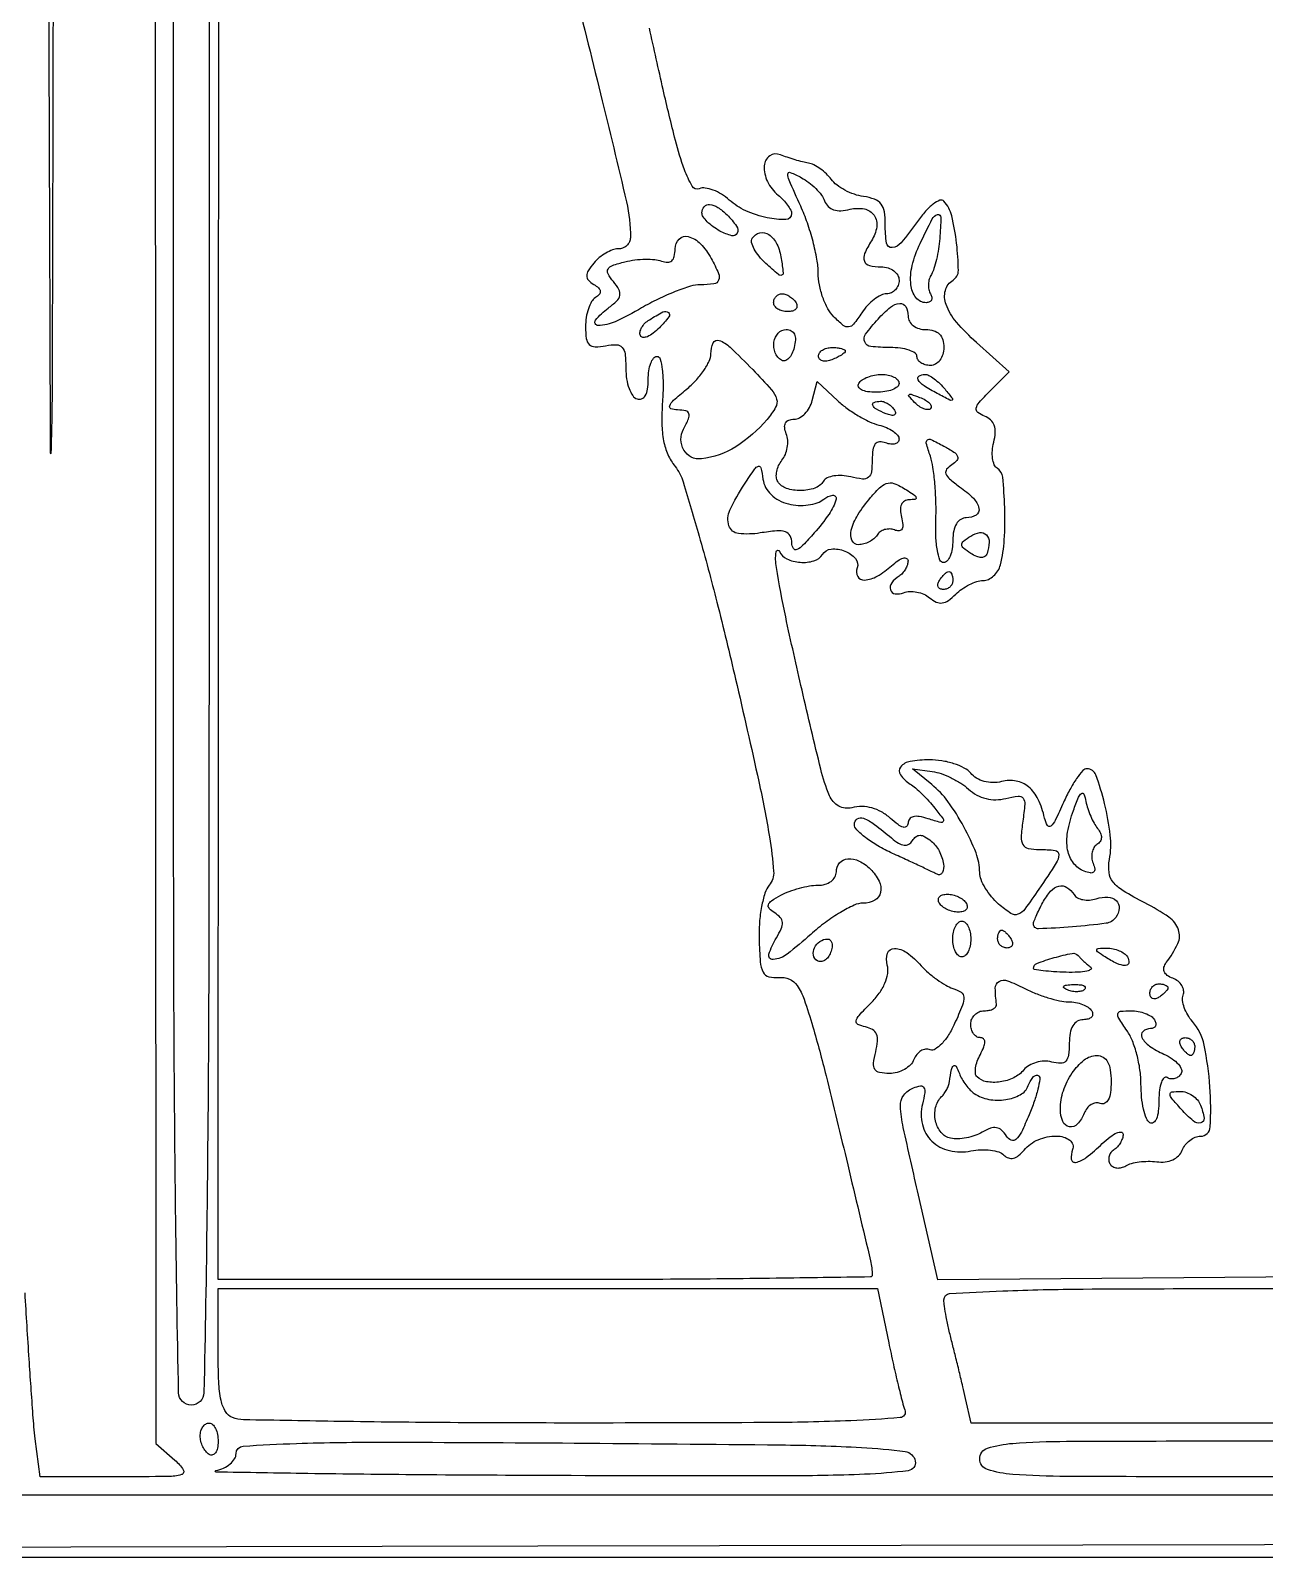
# Model space of a CAD drawing. Header units: inches. Extents: x -279 to 561, y -345 to 342.
# Drawn here: x -215.95 to -215.238, y -306.504 to -305.623 of the extents above; entities that cross this region are included whole.
import ezdxf

# ---------------------------------------------------------------- set-up
doc = ezdxf.new("R2010")
doc.units = ezdxf.units.IN
doc.header["$LTSCALE"] = 0.5
doc.header["$MEASUREMENT"] = 0

msp = doc.modelspace()

# ---------------------------------------------------------------- linework, layer by layer
for points in [[(-213.74896, -305.75133, -0.000002), (-213.7501, -305.42881, -0.000179)], [(-215.84079, -304.95284, -0.000017), (-215.84009, -304.71695, -0.831221)], [(-213.7587, -305.40896, -0.000014), (-213.75988, -305.72639, -0.413114)], [(-215.87623, -304.5938, 0.000023), (-215.87735, -304.86357, 0.000682)], [(-214.45392, -305.26638, -0.000016), (-214.45524, -305.03786, -0.000633)], [(-215.94003, -305.5865, -0.000436), (-215.93905, -305.86641, 0.983907), (-215.9384, -305.86642, 0.006691), (-215.93773, -305.82564, 0.000412), (-215.93702, -305.50532, 0.000119), (-215.93644, -305.01035)], [(-215.63769, -305.59371, -0.0016), (-215.62127, -305.6593, -0.003437), (-215.60635, -305.72153, -0.059451), (-215.60407, -305.74226, -0.109116), (-215.60464, -305.74473, -0.098851), (-215.6062, -305.74683, -0.094337), (-215.60853, -305.74824, -0.089373), (-215.61125, -305.74873, 0.089881), (-215.61447, -305.74931, 0.043068), (-215.61827, -305.75113, 0.040838), (-215.62203, -305.75376, 0.046053), (-215.62514, -305.75688, 0.028701), (-215.62842, -305.76133, 0.143817), (-215.6293, -305.76426, 0.196886), (-215.62833, -305.76667, 0.061635), (-215.62523, -305.76917, -0.046661), (-215.62245, -305.77127, -0.178389), (-215.62147, -305.77316, -0.218044), (-215.62204, -305.77498, -0.070887), (-215.62426, -305.77684, 0.125986), (-215.62646, -305.77912, 0.04676), (-215.62831, -305.78322, 0.042624), (-215.62957, -305.78828, 0.039677), (-215.62999, -305.79361, 0.034057), (-215.62952, -305.80051, 0.170944), (-215.62778, -305.8039, 0.19354), (-215.62444, -305.80521, 0.045433), (-215.61835, -305.80461, -0.048815), (-215.6121, -305.80404, -0.21297), (-215.6088, -305.80554, -0.158039), (-215.60712, -305.80937, -0.02458), (-215.60671, -305.81774, 0.039406), (-215.60624, -305.82378, 0.048803), (-215.60481, -305.82923, 0.056646), (-215.60273, -305.83338, 0.166925), (-215.60025, -305.83531, 0.181207), (-215.59757, -305.83523, 0.166089), (-215.59549, -305.83342, 0.095361), (-215.59418, -305.82968, 0.036356), (-215.59378, -305.82416, -0.035859), (-215.59341, -305.81905, -0.054297), (-215.5923, -305.81473, -0.071038), (-215.59068, -305.81177, -0.235931), (-215.58875, -305.8108, -0.340713), (-215.58685, -305.81226, -0.03353), (-215.58569, -305.8183, -0.030848), (-215.58518, -305.82664, -0.017456), (-215.58553, -305.83677, 0.02066), (-215.5859, -305.84963, 0.044616), (-215.58489, -305.85948, 0.056425), (-215.58241, -305.8674, 0.062553), (-215.57828, -305.87427, -0.092645), (-215.57359, -305.88324, -0.004881), (-215.56439, -305.91441, -0.007377), (-215.55411, -305.95264, -0.004816), (-215.54334, -305.99701, -0.002561), (-215.52992, -306.05609, -0.014161), (-215.52376, -306.0881, -0.02096), (-215.52137, -306.10794, -0.195597), (-215.52394, -306.11598, 0.099294), (-215.52639, -306.12051, 0.028342), (-215.52832, -306.1283, 0.027339), (-215.52953, -306.13754, 0.02594), (-215.52976, -306.14702, 0.012948), (-215.52906, -306.16021, 0.100266), (-215.52737, -306.16611, 0.212539), (-215.52406, -306.16875, 0.088897), (-215.51825, -306.1692, -0.128446), (-215.51229, -306.17013, -0.140746), (-215.50779, -306.17384, -0.067304), (-215.50379, -306.18179, -0.012029), (-215.49874, -306.19765, -0.010342), (-215.49112, -306.22589, -0.002003), (-215.47862, -306.27726, -0.000625), (-215.46543, -306.33272, -0.058128), (-215.46447, -306.34095, -0.409918), (-215.46553, -306.34203, -0.000191), (-215.51993, -306.3428, -0.002176), (-215.58087, -306.34339, -0.001305), (-215.65327, -306.34358), (-215.84207, -306.34358), (-215.84166, -305.5276, -0.000227), (-215.84136, -305.21507, -0.000382)], [(-215.87836, -305.51586), (-215.87811, -306.4382), (-215.86705, -306.44779, -0.068673), (-215.8622, -306.45333, -0.505849), (-215.86324, -306.45612, -0.067597), (-215.87084, -306.45723, -0.00241), (-215.90044, -306.45737), (-215.94488, -306.45737), (-215.94762, -306.43539, -0.013156), (-215.94897, -306.42161, -0.001399), (-215.95118, -306.38948, -0.001725), (-215.95357, -306.35118, -0.001385)], [(-215.0953, -306.34099), (-215.26089, -306.34235), (-215.42649, -306.34372), (-215.43772, -306.29483, -0.002214), (-215.44651, -306.25576, -0.042585), (-215.44815, -306.24343, -0.172719), (-215.44623, -306.23713, -0.142697), (-215.44062, -306.23286, -0.058242), (-215.43652, -306.23182, -0.310053), (-215.43456, -306.2328, -0.168857), (-215.43407, -306.23572, -0.019671), (-215.43545, -306.24228, 0.12128), (-215.4355, -306.25403, 0.142253), (-215.42999, -306.26367, 0.135934), (-215.41993, -306.26914, 0.106826), (-215.40748, -306.26933, -0.038743), (-215.40177, -306.26864, -0.041086), (-215.39615, -306.26887, -0.044773), (-215.39138, -306.26989, -0.121765), (-215.38845, -306.27166, 0.112588), (-215.38581, -306.27332, 0.145145), (-215.38295, -306.27346, 0.110706), (-215.37991, -306.27195, 0.049397), (-215.37672, -306.26879, -0.122775), (-215.36863, -306.26285, -0.095682), (-215.35791, -306.26069, -0.16005), (-215.35043, -306.26309, -0.339801), (-215.3488, -306.26857, 0.11923), (-215.34951, -306.27407, 0.441387), (-215.34702, -306.27589, 0.116641), (-215.34092, -306.27308, 0.022397), (-215.33161, -306.26509, -0.02421), (-215.32701, -306.26117, -0.057122), (-215.32315, -306.25884, -0.133581), (-215.3207, -306.25843, -0.38463), (-215.31964, -306.25961, -0.078777), (-215.32002, -306.26206, -0.053382), (-215.32118, -306.26464, -0.05267), (-215.32288, -306.26696, -0.069852), (-215.32489, -306.26863, 0.092075), (-215.32667, -306.27024, 0.096033), (-215.32772, -306.27236, 0.099401), (-215.32787, -306.27466, 0.106468), (-215.32712, -306.27678, 0.12429), (-215.3255, -306.27835, 0.101164), (-215.32319, -306.27912, 0.090896), (-215.32055, -306.27895, 0.078596), (-215.31798, -306.27787, -0.075846), (-215.31482, -306.27651, -0.031404), (-215.31025, -306.27563, -0.030171), (-215.30513, -306.27528, -0.034133), (-215.30022, -306.27557, 0.061158), (-215.29532, -306.2756, 0.076556), (-215.29094, -306.2744, 0.086399), (-215.28753, -306.2721, 0.109988), (-215.28544, -306.26895, -0.072547), (-215.2837, -306.26584, -0.063967), (-215.28107, -306.2632, -0.066863), (-215.278, -306.26142, -0.098349), (-215.27495, -306.26082, 0.398946), (-215.26928, -306.25544, 0.030526), (-215.26948, -306.23239, 0.03399), (-215.27282, -306.20822, 0.128348), (-215.27956, -306.19465, -0.046998), (-215.28233, -306.19079, -0.048058), (-215.2843, -306.18651, -0.052721), (-215.28526, -306.18246, -0.118834), (-215.28491, -306.17935, 0.127888), (-215.28465, -306.17664, 0.098629), (-215.2857, -306.17385, 0.087533), (-215.28788, -306.1714, 0.075314), (-215.29089, -306.16969, -0.063897), (-215.2941, -306.16797, -0.138368), (-215.29583, -306.1658, -0.16455), (-215.29601, -306.16331, -0.10077), (-215.29471, -306.16064, 0.054657), (-215.28802, -306.14963, 0.197595), (-215.28765, -306.14161, 0.157357), (-215.29315, -306.13446, 0.031916), (-215.30706, -306.12615, -0.016113), (-215.31958, -306.11919, -0.087266), (-215.32543, -306.11412, -0.14407), (-215.32774, -306.10863, -0.072672), (-215.32748, -306.10106, 0.07329), (-215.32701, -306.08709, 0.032492), (-215.33029, -306.06888, 0.025958), (-215.33532, -306.05234, 0.315872), (-215.34046, -306.04874, 0.216747), (-215.34285, -306.04983, 0.027161), (-215.34645, -306.05444, 0.027973), (-215.35031, -306.06071, 0.01973), (-215.35397, -306.06814, -0.008198), (-215.35878, -306.07852, -0.108052), (-215.36137, -306.08183, -0.469961), (-215.36331, -306.08146, -0.069776), (-215.36494, -306.07719, 0.05439), (-215.36868, -306.06639, 0.10674), (-215.37419, -306.05921, 0.131458), (-215.38131, -306.05584, 0.107032), (-215.38978, -306.05612, -0.061989), (-215.39486, -306.05674, -0.065935), (-215.39983, -306.05607, -0.069564), (-215.40422, -306.0542, -0.083988), (-215.40761, -306.05128, 0.100792), (-215.41129, -306.04832, 0.040989), (-215.41726, -306.04583, 0.038416), (-215.42432, -306.04414, 0.039723), (-215.43148, -306.04357, 0.041239), (-215.44256, -306.04448, 0.186783), (-215.44804, -306.04773, 0.338229), (-215.44811, -306.05228, 0.091346), (-215.44248, -306.05754, -0.037248), (-215.43947, -306.0598, -0.014618), (-215.43565, -306.06333, -0.014374), (-215.43173, -306.06742, -0.017392), (-215.4283, -306.07147, -0.007203), (-215.42357, -306.07766, -0.310318), (-215.42351, -306.07922, -0.331909), (-215.42493, -306.07976, -0.007769), (-215.43218, -306.07759, 0.033166), (-215.43729, -306.07633, 0.100003), (-215.44086, -306.07642, 0.177696), (-215.44296, -306.07778, 0.162248), (-215.44378, -306.08023, -0.214158), (-215.4446, -306.08207, -0.255625), (-215.44643, -306.08249, -0.091696), (-215.44956, -306.08095, -0.023917), (-215.45391, -306.07738, 0.053806), (-215.45905, -306.07365, 0.063647), (-215.46459, -306.07135, 0.065569), (-215.47039, -306.07056, 0.062658), (-215.47629, -306.07128, -0.19281), (-215.48377, -306.07026, -0.165237), (-215.4891, -306.06428, -0.040376), (-215.49416, -306.04896, -0.00262), (-215.50499, -306.00335, -0.00409), (-215.51442, -305.96112, -0.012771), (-215.5198, -305.9325, -0.071192), (-215.51997, -305.92357, -0.77379), (-215.51794, -305.92331, 0.193027), (-215.51378, -305.92764, 0.088409), (-215.50606, -305.9296, 0.087819), (-215.49808, -305.92877, 0.186795), (-215.49322, -305.92508, -0.238207), (-215.4881, -305.92195, -0.113385), (-215.48025, -305.92309, -0.122801), (-215.47409, -305.92744, -0.276398), (-215.47314, -305.93287, 0.222089), (-215.47279, -305.93776, 0.289947), (-215.46894, -305.93985, 0.115395), (-215.4615, -305.93759, 0.052602), (-215.45324, -305.93156, -0.031399), (-215.4496, -305.92866, -0.078497), (-215.44656, -305.92717, -0.185944), (-215.44464, -305.92731, -0.290828), (-215.44378, -305.92866, -0.078865), (-215.44416, -305.93107, -0.053385), (-215.4453, -305.93361, -0.052659), (-215.44697, -305.93589, -0.069771), (-215.44895, -305.93753, 0.094878), (-215.45318, -305.94142, 0.231053), (-215.45394, -305.94548, 0.304666), (-215.45129, -305.94776, 0.121808), (-215.4463, -305.94713, -0.083867), (-215.44278, -305.94642, -0.056266), (-215.43867, -305.94676, -0.055071), (-215.43464, -305.94802, -0.070004), (-215.43133, -305.95006, 0.064569), (-215.42745, -305.95251, 0.142742), (-215.42401, -305.95304, 0.122461), (-215.42049, -305.95165, 0.041437), (-215.41625, -305.94805, -0.043057), (-215.41263, -305.94502, -0.036423), (-215.40835, -305.94245, -0.037972), (-215.40408, -305.94068, -0.079124), (-215.40053, -305.94012, 0.10703), (-215.39738, -305.93943, 0.076421), (-215.39436, -305.93746, 0.072046), (-215.39191, -305.93452, 0.075745), (-215.39045, -305.93106, 0.047194), (-215.38818, -305.91657, 0.023656), (-215.38794, -305.89802, 0.016375), (-215.38912, -305.88045, 0.233513), (-215.39235, -305.87527, -0.163678), (-215.39402, -305.87326, -0.060169), (-215.39494, -305.86963, -0.051522), (-215.39505, -305.86511, -0.041993), (-215.39427, -305.86033, 0.047034), (-215.39343, -305.85482, 0.098843), (-215.39403, -305.85054, 0.121951), (-215.39608, -305.8474, 0.095992), (-215.39954, -305.84524, -0.069277), (-215.40348, -305.84307, -0.290816), (-215.40439, -305.84066, -0.132417), (-215.4027, -305.83731, -0.01362), (-215.39655, -305.83082), (-215.38531, -305.81957), (-215.4042, -305.80276, -0.033041), (-215.41582, -305.79096, -0.088114), (-215.42183, -305.78083, -0.156622), (-215.42223, -305.77276, -0.191213), (-215.41776, -305.76674, 0.263073), (-215.41471, -305.76119, 0.026142), (-215.41572, -305.74549, 0.030537), (-215.41855, -305.72968, 0.126157), (-215.42308, -305.72118, 0.314593), (-215.42538, -305.72066, 0.065935), (-215.42917, -305.72283, 0.047462), (-215.43369, -305.72702, 0.027558), (-215.43832, -305.73281, -0.016813), (-215.44777, -305.74518, -0.201158), (-215.45297, -305.74794, -0.398893), (-215.45621, -305.74537, -0.039437), (-215.45691, -305.73451, 0.041647), (-215.45741, -305.72727, 0.128549), (-215.45934, -305.72281, 0.139802), (-215.46309, -305.72008, 0.05292), (-215.46944, -305.71849, -0.048839), (-215.47475, -305.7172, -0.038391), (-215.48018, -305.71483, -0.039574), (-215.48492, -305.7118, -0.073222), (-215.48812, -305.70855, 0.04408), (-215.49093, -305.70534, 0.036248), (-215.49443, -305.70245, 0.037619), (-215.49807, -305.70025, 0.075665), (-215.50125, -305.69921, -0.02117), (-215.50465, -305.69849, -0.00984), (-215.50898, -305.69729, -0.009729), (-215.5135, -305.69585, -0.013386), (-215.51749, -305.69436, 0.25463), (-215.52363, -305.69508, 0.228976), (-215.52676, -305.70074, 0.12785), (-215.52492, -305.70988, 0.106602), (-215.51878, -305.7177, -0.029221), (-215.51581, -305.72047, -0.032639), (-215.5133, -305.72347, -0.034583), (-215.51153, -305.72628, -0.123734), (-215.51102, -305.72832, -0.406361), (-215.51437, -305.73176, -0.060242), (-215.52501, -305.73077, -0.051178), (-215.53749, -305.72668, -0.079477), (-215.54697, -305.72052, 0.045238), (-215.5514, -305.71718, 0.048475), (-215.55627, -305.71478, 0.05388), (-215.56082, -305.7136, 0.128724), (-215.56427, -305.71398, -0.369044), (-215.56838, -305.71253, -0.043291), (-215.57282, -305.70301, -0.025217), (-215.57805, -305.68607, -0.005713), (-215.58514, -305.65681, -0.003779), (-215.59304, -305.62127, -0.031951)]]:
    msp.add_lwpolyline(points, format="xyb")
for points in [[(-213.72167, -304.61982, -0.000342), (-213.72213, -305.07766, -0.000611), (-213.72322, -305.45405, -0.000039), (-213.72461, -305.78715, -0.813411), (-213.72648, -305.78752, -0.10071), (-213.72831, -305.77874, -0.000038), (-213.72973, -305.4486, -0.000606), (-213.73083, -305.08185, -0.000369), (-213.73129, -304.64826), (-213.73165, -303.51935), (-213.96054, -303.51932, 0.00003), (-214.10901, -303.5193, 0.000002), (-214.49863, -303.51929, 0.000003), (-214.96343, -303.51928, 0.000003), (-215.47093, -303.51928), (-216.75244, -303.51928), (-216.75244, -303.48052), (-216.75244, -303.44176), (-215.23687, -303.44176), (-213.72131, -303.44176)], [(-215.8533, -304.65254, -0.054463), (-215.85006, -304.67984, -0.000611), (-215.84858, -304.8652, -0.001354), (-215.84753, -305.12449, -0.000339), (-215.84724, -305.54739, -0.00015), (-215.84741, -306.12471, -0.002827), (-215.84855, -306.30613, -0.002449), (-215.85027, -306.40884, -0.407871), (-215.85758, -306.41599, -0.408134), (-215.86491, -306.40882, -0.002311), (-215.86662, -306.30284, -0.002744), (-215.86775, -306.116, -0.000146), (-215.86793, -305.52114, -0.000449), (-215.86762, -305.178, -0.000748), (-215.86667, -304.88915, -0.000023), (-215.86541, -304.62804, -0.412786), (-215.86364, -304.62628, -0.287788), (-215.86167, -304.62752, -0.018657), (-215.85884, -304.63399, -0.022598), (-215.85593, -304.64248, -0.014521)], [(-215.49192, -305.721, 0.106104), (-215.48986, -305.72417, 0.115839), (-215.48673, -305.72609, 0.093234), (-215.48251, -305.72667, 0.048613), (-215.47724, -305.72588, -0.109974), (-215.46895, -305.72565, -0.197603), (-215.46336, -305.72934, -0.190495), (-215.46185, -305.73601, -0.102763), (-215.46487, -305.74403, 0.035292), (-215.46883, -305.75138, 0.196955), (-215.46898, -305.75577, 0.253026), (-215.46608, -305.75831, 0.056281), (-215.45929, -305.75908, -0.072314), (-215.45531, -305.75965, -0.08892), (-215.45197, -305.76134, -0.10214), (-215.44974, -305.76386, -0.130775), (-215.44895, -305.76683, -0.090707), (-215.44949, -305.7698, -0.095591), (-215.45104, -305.77231, -0.099638), (-215.45336, -305.774, -0.108045), (-215.45608, -305.77459, 0.117543), (-215.45933, -305.77537, 0.046044), (-215.46326, -305.77784, 0.042309), (-215.4672, -305.78141, 0.040886), (-215.47053, -305.78563, -0.019771), (-215.47522, -305.79211, -0.194696), (-215.47808, -305.79376, -0.210111), (-215.48116, -305.79288, -0.023361), (-215.48668, -305.78785, -0.07331), (-215.49007, -305.78328, -0.038207), (-215.49295, -305.77679, -0.036979), (-215.49492, -305.76953, -0.046325), (-215.49562, -305.76259, 0.043583), (-215.49636, -305.75473, 0.019001), (-215.49864, -305.7445, 0.018633), (-215.5019, -305.73374, 0.023615), (-215.50574, -305.7241, -0.002679), (-215.51249, -305.70901, -0.110447), (-215.51318, -305.70552, -0.527984), (-215.51173, -305.70458, -0.023612), (-215.50533, -305.70763, -0.040293), (-215.50112, -305.71033, -0.032966), (-215.4971, -305.71386, -0.034117), (-215.49381, -305.71761, -0.071038)], [(-215.54826, -305.72907, -0.042266), (-215.54281, -305.73554, -0.264593), (-215.5424, -305.73968, -0.370985), (-215.54549, -305.74114, -0.055804), (-215.5524, -305.73839, -0.034718), (-215.55636, -305.7359, -0.040999), (-215.55971, -305.73301, -0.045472), (-215.56204, -305.73016, -0.149836), (-215.56275, -305.72786, -0.181623), (-215.56143, -305.72435, -0.23835), (-215.55831, -305.72309, -0.125552), (-215.55359, -305.72473, -0.050544)], [(-215.42544, -305.74271, -0.019532), (-215.42616, -305.74876, -0.018713), (-215.42735, -305.75484, -0.019027), (-215.42881, -305.7601, -0.061581), (-215.43032, -305.7634, 0.069209), (-215.43151, -305.76609, 0.057626), (-215.43201, -305.76917, 0.059642), (-215.43179, -305.77217, 0.090803), (-215.43085, -305.77459, -0.085773), (-215.43005, -305.77657, -0.164617), (-215.43024, -305.77825, -0.179921), (-215.43139, -305.77936, -0.104738), (-215.43329, -305.77977, -0.233776), (-215.43918, -305.77685, -0.137998), (-215.44213, -305.76941, -0.086905), (-215.44136, -305.7583, -0.050514), (-215.43684, -305.74567, -0.007007), (-215.42977, -305.73138, -0.213933), (-215.42673, -305.72894, -0.498244), (-215.42482, -305.73046, -0.013777)], [(-215.55743, -305.75417, -0.019141), (-215.55317, -305.76293, -0.202312), (-215.55311, -305.76682, -0.270245), (-215.5558, -305.76891, -0.032864), (-215.56358, -305.76942, 0.074003), (-215.56938, -305.77028, 0.019841), (-215.57819, -305.77335, 0.019654), (-215.58805, -305.77768, 0.019167), (-215.59761, -305.78281, -0.025003), (-215.6128, -305.79072, -0.107281), (-215.62271, -305.7929, -0.626323), (-215.62417, -305.78991, -0.068766), (-215.61688, -305.78286, 0.032391), (-215.61193, -305.77872, 0.154415), (-215.61017, -305.77553, 0.178148), (-215.6107, -305.77219, 0.046188), (-215.61383, -305.76761, -0.04329), (-215.61697, -305.76308, -0.267447), (-215.61696, -305.76035, -0.181477), (-215.61444, -305.75828, -0.02029), (-215.60718, -305.75614, -0.030417), (-215.60149, -305.75508, -0.026637), (-215.59545, -305.75465, -0.027557), (-215.58995, -305.75486, -0.068597), (-215.58603, -305.75577, 0.08493), (-215.58261, -305.75645, 0.193234), (-215.58018, -305.75555, 0.157309), (-215.57872, -305.75302, 0.052711), (-215.57826, -305.74873, -0.197473), (-215.57593, -305.74304, -0.267734), (-215.57068, -305.7416, -0.137288), (-215.56358, -305.74575, -0.069663)], [(-215.51696, -305.75429, -0.007961), (-215.51589, -305.76257, -0.35975), (-215.51677, -305.76392, -0.259772), (-215.51859, -305.76354, -0.005262), (-215.52589, -305.75708, -0.035785), (-215.52979, -305.753, -0.049414), (-215.53262, -305.74881, -0.059917), (-215.53408, -305.7451, -0.205016), (-215.5337, -305.74259, -0.200845), (-215.52932, -305.73946, -0.211666), (-215.52414, -305.74047, -0.129641), (-215.51949, -305.74597, -0.075308)], [(-215.50843, -305.77977, -0.139169), (-215.50788, -305.78173, -0.191142), (-215.50855, -305.78342, -0.138808), (-215.51045, -305.78456, -0.066118), (-215.5133, -305.78494, -0.062283), (-215.51638, -305.78455, -0.080552), (-215.519, -305.78342, -0.097988), (-215.52074, -305.78174, -0.153634), (-215.52137, -305.77977, -0.092995), (-215.521, -305.77779, -0.096318), (-215.51994, -305.77611, -0.099231), (-215.51836, -305.77499, -0.105429), (-215.5165, -305.77459, -0.089642), (-215.5144, -305.77497, -0.053229), (-215.51212, -305.77611, -0.051032), (-215.51002, -305.77779, -0.06081)], [(-215.58732, -305.79421, -0.034529), (-215.59093, -305.79742, -0.066151), (-215.59427, -305.79937, -0.112067), (-215.59683, -305.79982, -0.29034), (-215.59829, -305.79878, -0.147865), (-215.5985, -305.79665, -0.078791), (-215.59757, -305.79415, -0.067035), (-215.59569, -305.79166, -0.056476), (-215.59312, -305.78959, -0.021667), (-215.58525, -305.78508, -0.295624), (-215.58212, -305.78538, -0.413001), (-215.58182, -305.78795, -0.026514)], [(-215.44378, -305.78752, 0.130775), (-215.44298, -305.7905, 0.10214), (-215.44076, -305.79302, 0.08892), (-215.43741, -305.79471, 0.072314), (-215.43343, -305.79528, -0.072254), (-215.42892, -305.79594, -0.124864), (-215.42567, -305.79787, -0.124864), (-215.42374, -305.80111, -0.072254), (-215.42309, -305.80563, -0.072314), (-215.42367, -305.80961, -0.08892), (-215.42535, -305.81296, -0.10214), (-215.42787, -305.81518, -0.130775), (-215.43085, -305.81597, -0.064853), (-215.43381, -305.81559, -0.082425), (-215.43633, -305.81445, -0.098894), (-215.43801, -305.81277, -0.148195), (-215.4386, -305.8108, 0.254951), (-215.43969, -305.80881, 0.06271), (-215.44316, -305.80715, 0.048861), (-215.44818, -305.80601, 0.031626), (-215.45412, -305.80563, -0.026246), (-215.46524, -305.80505, -0.272646), (-215.46877, -305.80243, -0.265009), (-215.46825, -305.798, -0.025125), (-215.46108, -305.78923, -0.035931), (-215.45396, -305.78241, -0.1495), (-215.44853, -305.78015, -0.307578), (-215.44511, -305.78201, -0.119357)], [(-215.50951, -305.80557, -0.047293), (-215.51087, -305.80931, -0.082294), (-215.51275, -305.812, -0.124503), (-215.51482, -305.81327, -0.21724), (-215.51678, -305.81302, -0.161631), (-215.52048, -305.80861, -0.132449), (-215.52117, -305.80246, -0.149439), (-215.5187, -305.79731, -0.209732), (-215.51409, -305.79528, -0.121055), (-215.51119, -305.796, -0.169002), (-215.50938, -305.79793, -0.120805), (-215.5088, -305.80114, -0.04857)], [(-215.53344, -305.8184, -0.009686), (-215.52261, -305.82999, -0.113379), (-215.51962, -305.83537, -0.204718), (-215.52022, -305.84015, -0.043699), (-215.52516, -305.84715, -0.076696), (-215.54326, -305.86289, -0.112288), (-215.56311, -305.86989, -0.299572), (-215.5732, -305.8648, -0.258893), (-215.57339, -305.85274, 0.020794), (-215.57049, -305.84674, 0.178311), (-215.57033, -305.84381, 0.272502), (-215.5721, -305.84219, 0.047258), (-215.57679, -305.84165, -0.080993), (-215.58063, -305.84095, -0.430629), (-215.58139, -305.8392, -0.111931), (-215.57917, -305.8361, -0.009931), (-215.5718, -305.82982, 0.0339), (-215.56635, -305.82471, 0.03568), (-215.56175, -305.81899, 0.038191), (-215.55854, -305.81352, 0.113944), (-215.55757, -305.80931, -0.103173), (-215.55624, -305.80292, -0.399255), (-215.55285, -305.80149, -0.100562), (-215.54646, -305.8055, -0.009805)], [(-215.47999, -305.80766, -0.222225), (-215.48044, -305.80863, -0.030693), (-215.48226, -305.80997, -0.030395), (-215.48477, -305.81138, -0.02136), (-215.48774, -305.81267, -0.055937), (-215.49071, -305.81345, -0.100118), (-215.49322, -305.8133, -0.147206), (-215.49487, -305.8123, -0.184534), (-215.4955, -305.81064, -0.152681), (-215.49491, -305.80873, -0.098158), (-215.49322, -305.8071, -0.08088), (-215.49071, -305.806, -0.062722), (-215.48774, -305.80563, -0.024748), (-215.48477, -305.80578, -0.039339), (-215.48226, -305.80623, -0.046727), (-215.48048, -305.80688, -0.289661)], [(-215.44895, -305.82632, -0.230178), (-215.44991, -305.8283, -0.073461), (-215.45284, -305.82997, -0.055981), (-215.45712, -305.83111, -0.037227), (-215.46219, -305.83149, -0.035659), (-215.46716, -305.83114, -0.083483), (-215.4707, -305.83001, -0.1651), (-215.47234, -305.82831, -0.253782), (-215.47223, -305.82632, -0.111412), (-215.47028, -305.82434, -0.050262), (-215.46702, -305.82267, -0.046318), (-215.46307, -305.82153, -0.046881), (-215.45899, -305.82115, -0.049547), (-215.45515, -305.82153, -0.069539), (-215.4519, -305.82267, -0.089706), (-215.44971, -305.82434, -0.186414)], [(-215.42243, -305.82975, -0.005653), (-215.41813, -305.83508, -0.467986), (-215.41833, -305.83599, -0.245559), (-215.41964, -305.836, -0.003375), (-215.42697, -305.83216, -0.021079), (-215.43454, -305.8277, -0.106453), (-215.43799, -305.82425, -0.420826), (-215.43751, -305.82212, -0.138418), (-215.43407, -305.82115, -0.125596), (-215.43185, -305.82171, -0.034247), (-215.42877, -305.82367, -0.032371), (-215.42548, -305.82646, -0.028733)], [(-215.46069, -305.85036, -0.038953), (-215.4562, -305.85186, -0.050783), (-215.4524, -305.85396, -0.060515), (-215.44978, -305.85628, -0.183115), (-215.44895, -305.85847, -0.178243), (-215.44958, -305.86019, -0.148678), (-215.45123, -305.86124, -0.102867), (-215.45374, -305.86142, -0.057872), (-215.45671, -305.86066, 0.101566), (-215.46027, -305.86007, 0.220239), (-215.46269, -305.8613, 0.134493), (-215.46408, -305.8646, 0.032624), (-215.46447, -305.87055, -0.033299), (-215.46493, -305.87745, -0.194746), (-215.46669, -305.88054, -0.196925), (-215.4701, -305.88152, -0.034126), (-215.47683, -305.88031, 0.046031), (-215.48182, -305.87954, 0.054518), (-215.48658, -305.87976, 0.063318), (-215.49044, -305.88088, 0.153269), (-215.49266, -305.8828, -0.171592), (-215.49764, -305.8868, -0.082723), (-215.5058, -305.88822, -0.083002), (-215.51396, -305.88692, -0.175083), (-215.51892, -305.88299, -0.117605), (-215.51977, -305.88042, -0.06912), (-215.5196, -305.87716, -0.063009), (-215.51848, -305.87375, -0.062653), (-215.51655, -305.87072, 0.077283), (-215.51461, -305.86746, 0.055942), (-215.51347, -305.86339, 0.055842), (-215.51326, -305.85915, 0.076132), (-215.51407, -305.85542, -0.060813), (-215.51498, -305.85181, -0.154384), (-215.51449, -305.84917, -0.182224), (-215.51266, -305.84757, -0.090386), (-215.50959, -305.84701, 0.126502), (-215.50643, -305.8462, 0.074368), (-215.50331, -305.84382, 0.066437), (-215.5007, -305.8403, 0.062431), (-215.49904, -305.83614), (-215.4962, -305.82527), (-215.48431, -305.83634, 0.030557), (-215.47891, -305.84079, 0.023084), (-215.47247, -305.84502, 0.023542), (-215.46604, -305.84844, 0.048903)], [(-215.45157, -305.84178, -0.1144), (-215.45098, -305.84352, -0.32948), (-215.4516, -305.84456, -0.155351), (-215.45344, -305.84472, -0.036408), (-215.45644, -305.84381, -0.029964), (-215.46198, -305.84129, -0.168622), (-215.46417, -305.83895, -0.444011), (-215.46342, -305.83727, -0.079093), (-215.4596, -305.83666, -0.088797), (-215.4575, -305.83704, -0.053277), (-215.45523, -305.83817, -0.051183), (-215.45314, -305.83982, -0.061454)], [(-215.43071, -305.84084, -0.20742), (-215.43229, -305.84146, -0.082976), (-215.43463, -305.841, -0.063152), (-215.43733, -305.83955, -0.043285), (-215.43998, -305.83731, -0.011214), (-215.44323, -305.83389, -0.400052), (-215.4432, -305.83289, -0.286372), (-215.44204, -305.83262, -0.008399), (-215.43709, -305.83441, -0.036269), (-215.43374, -305.83597, -0.070189), (-215.43139, -305.83776, -0.120343), (-215.43037, -305.83945, -0.278911)], [(-215.41851, -305.87328, 0.085113), (-215.42148, -305.87593, 0.258737), (-215.42191, -305.8785, 0.134428), (-215.41983, -305.8815, 0.020791), (-215.41403, -305.88595, -0.041352), (-215.40603, -305.89264, -0.145779), (-215.40284, -305.89846, -0.319055), (-215.40449, -305.90231, -0.137912), (-215.41016, -305.90391, 0.140575), (-215.41336, -305.90483, 0.118484), (-215.41585, -305.90736, 0.088208), (-215.4174, -305.91144, 0.04716), (-215.41791, -305.91684, -0.03937), (-215.4183, -305.92179, -0.05855), (-215.41948, -305.92597, -0.076997), (-215.42121, -305.92882, -0.221543), (-215.42325, -305.92977, -0.317419), (-215.42532, -305.92831, -0.040512), (-215.42681, -305.92274, -0.034538), (-215.42768, -305.91486, -0.019278), (-215.42771, -305.9052, 0.016025), (-215.42767, -305.8949, 0.014481), (-215.42828, -305.88426, 0.014679), (-215.42938, -305.87476, 0.043958), (-215.43089, -305.86841, -0.011293), (-215.43321, -305.86083, -0.30775), (-215.43259, -305.85894, -0.283016), (-215.43053, -305.85873, -0.010062), (-215.42314, -305.8625, -0.021015), (-215.4173, -305.86595, -0.148427), (-215.4152, -305.86844, -0.28617), (-215.41556, -305.87075, -0.076139)], [(-215.51282, -305.89589, 0.04919), (-215.5072, -305.89672, 0.045664), (-215.50139, -305.89648, 0.048617), (-215.49618, -305.89525, 0.091551), (-215.49242, -305.89315, -0.144684), (-215.48722, -305.89092, -0.534548), (-215.48532, -305.89314, -0.083119), (-215.4894, -305.90177, -0.028751), (-215.49793, -305.91267, -0.011692), (-215.50444, -305.91974, -0.095735), (-215.50801, -305.92224, -0.383004), (-215.50997, -305.92161, -0.128126), (-215.51086, -305.91846, 0.112561), (-215.51189, -305.91428, 0.201883), (-215.51454, -305.91202, 0.09956), (-215.51961, -305.91147, 0.017709), (-215.52912, -305.91267, -0.068405), (-215.54169, -305.91297, -0.295048), (-215.5472, -305.90846, -0.191096), (-215.5466, -305.89952, -0.033385), (-215.53818, -305.88449, -0.005607), (-215.53228, -305.87568, -0.178147), (-215.5302, -305.87419, -0.427869), (-215.52873, -305.87508, -0.018811), (-215.52754, -305.8816, 0.087307), (-215.52597, -305.88635, 0.077264), (-215.52283, -305.89051, 0.071644), (-215.51834, -305.89378, 0.059668)], [(-215.44378, -305.88839, -0.012901), (-215.4399, -305.89104, -0.205533), (-215.43909, -305.89238, -0.415422), (-215.43976, -305.89325, -0.029833), (-215.44309, -305.89348, 0.128517), (-215.44583, -305.89423, 0.15876), (-215.44759, -305.89619, 0.116266), (-215.44818, -305.89934, 0.052883), (-215.44755, -305.90352, -0.03599), (-215.44675, -305.90783, -0.154176), (-215.44725, -305.91037, -0.264082), (-215.44888, -305.91138, -0.101458), (-215.4516, -305.91093, 0.084935), (-215.4544, -305.91037, 0.078843), (-215.4573, -305.91075, 0.08152), (-215.45986, -305.91198, 0.101501), (-215.46166, -305.9139, -0.081986), (-215.46351, -305.91602, -0.053445), (-215.46622, -305.9178, -0.052259), (-215.46933, -305.91902, -0.066996), (-215.47237, -305.91943, -0.302304), (-215.47615, -305.91691, -0.162781), (-215.47658, -305.91108, -0.077748), (-215.47279, -305.90223, -0.037593), (-215.46547, -305.89227, -0.026358), (-215.45943, -305.88595, -0.145713), (-215.45527, -305.88385, -0.156945), (-215.45081, -305.88446, -0.032019)], [(-215.39809, -305.92443, -0.150298), (-215.39936, -305.92619, -0.162001), (-215.40137, -305.92685, -0.103169), (-215.40413, -305.92628, -0.040483), (-215.40757, -305.92443, -0.024868), (-215.41179, -305.9214, -0.228422), (-215.41274, -305.91943, -0.228422), (-215.41179, -305.91745, -0.024868), (-215.40757, -305.91442, -0.106341), (-215.40239, -305.91246, -0.24522), (-215.39856, -305.91378, -0.198953), (-215.39693, -305.91805, -0.076219)], [(-215.41791, -305.94012, -0.105053), (-215.41833, -305.94209, -0.099167), (-215.41952, -305.94377, -0.09642), (-215.4213, -305.94489, -0.093332), (-215.42339, -305.94529, -0.108972), (-215.42523, -305.94488, -0.182303), (-215.42632, -305.94377, -0.161196), (-215.42648, -305.94209, -0.082592), (-215.42567, -305.94012, -0.029505), (-215.42428, -305.93814, -0.035638), (-215.42275, -305.93646, -0.038439), (-215.42129, -305.93528, -0.151918), (-215.4202, -305.93494, -0.210953), (-215.41932, -305.93533, -0.081139), (-215.41858, -305.93646, -0.061769), (-215.41808, -305.93814, -0.042167)], [(-215.4089, -306.06047, 0.058881), (-215.40408, -306.06389, 0.06403), (-215.39873, -306.06598, 0.064425), (-215.39305, -306.06664, 0.060819), (-215.38728, -306.06586, -0.032109), (-215.38024, -306.0645, -0.271116), (-215.37739, -306.06571, -0.18339), (-215.37639, -306.06924, -0.014853), (-215.37752, -306.07899, 0.020944), (-215.37848, -306.0882, 0.150121), (-215.37745, -306.09251, 0.214287), (-215.37439, -306.09467, 0.048124), (-215.36788, -306.09529, -0.033012), (-215.35889, -306.09589, -0.379733), (-215.35676, -306.09835, -0.14104), (-215.35819, -306.1031, -0.005727), (-215.36817, -306.11818, -0.009969), (-215.37637, -306.12975, -0.1455), (-215.38032, -306.13273, -0.240789), (-215.38436, -306.13226, -0.031518), (-215.39145, -306.12685, -0.040634), (-215.39564, -306.12257, -0.038096), (-215.39918, -306.11759, -0.040432), (-215.40163, -306.11267, -0.095275), (-215.4024, -306.10865, 0.092708), (-215.40451, -306.09735, 0.032331), (-215.41151, -306.08227, 0.032733), (-215.42071, -306.06773, 0.064279), (-215.43011, -306.05781), (-215.44119, -306.04877), (-215.42978, -306.05033, -0.050102), (-215.42473, -306.05155, -0.028931), (-215.41894, -306.05395, -0.028665), (-215.41336, -306.05707, -0.042317)], [(-215.33435, -306.08319, -0.062099), (-215.33264, -306.08593, -0.117762), (-215.33213, -306.08846, -0.140446), (-215.33284, -306.09065, -0.106204), (-215.33468, -306.09241, 0.122319), (-215.33644, -306.09422, 0.081463), (-215.33748, -306.09693, 0.073581), (-215.33767, -306.10011, 0.069573), (-215.33694, -306.10328, -0.048855), (-215.33601, -306.10663, -0.258558), (-215.33662, -306.10837, -0.236166), (-215.33848, -306.10888, -0.042178), (-215.34204, -306.10784, -0.138898), (-215.3483, -306.10316, -0.119557), (-215.35163, -306.09561, -0.087481), (-215.35164, -306.08533, -0.044236), (-215.34829, -306.07278, -0.00918), (-215.34535, -306.06515, -0.14181), (-215.34363, -306.06297, -0.494329), (-215.34224, -306.06339, -0.041239), (-215.34106, -306.0676, 0.031346), (-215.34, -306.07171, 0.022709), (-215.33833, -306.07614, 0.023072), (-215.33634, -306.08021, 0.045542)], [(-215.45334, -306.08866, 0.034956), (-215.4492, -306.09173, 0.11068), (-215.44597, -306.0929, 0.171155), (-215.44339, -306.09235, 0.117145), (-215.44124, -306.09021, -0.089182), (-215.43916, -306.08789, -0.173903), (-215.43684, -306.08713, -0.127702), (-215.43402, -306.08794, -0.039364), (-215.43039, -306.0905, -0.100556), (-215.42583, -306.09617, -0.075212), (-215.42325, -306.10378, -0.160856), (-215.42394, -306.10865, -0.421403), (-215.42697, -306.10963, 0.011104), (-215.4295, -306.10836, 0.000926), (-215.43615, -306.10524, 0.001235), (-215.44409, -306.10154, 0.000953), (-215.45278, -306.09756, -0.023739), (-215.46118, -306.09322, -0.032198), (-215.46828, -306.08849, -0.033527), (-215.47341, -306.084, -0.196634), (-215.47476, -306.08076, -0.25795), (-215.47311, -306.07773, -0.234655), (-215.46955, -306.07735, -0.072376), (-215.46309, -306.08085, -0.016455)], [(-215.4655, -306.10667, -0.080533), (-215.46052, -306.11359, -0.169272), (-215.45968, -306.12007, -0.216695), (-215.46301, -306.1246, -0.128308), (-215.46962, -306.12633, 0.107978), (-215.47489, -306.12748, 0.026644), (-215.48278, -306.13162, 0.026024), (-215.4915, -306.13745, 0.023465), (-215.49989, -306.14434, -0.020534), (-215.51353, -306.15568, -0.13942), (-215.52161, -306.15887, -0.535676), (-215.52409, -306.15583, -0.064289), (-215.51977, -306.1463, 0.031346), (-215.51695, -306.14104, 0.125361), (-215.5163, -306.13747, 0.16842), (-215.51751, -306.13462, 0.069401), (-215.52077, -306.1319, -0.062407), (-215.52388, -306.12938, -0.281931), (-215.52436, -306.12719, -0.165313), (-215.52257, -306.12488, -0.022426), (-215.51723, -306.12171, -0.034321), (-215.51235, -306.11952, -0.023125), (-215.50653, -306.11767, -0.023337), (-215.50071, -306.11639, -0.042113), (-215.49584, -306.11598, 0.06794), (-215.49168, -306.11542, 0.089414), (-215.48823, -306.11375, 0.104922), (-215.48597, -306.11124, 0.131905), (-215.48516, -306.10822, -0.179393), (-215.48326, -306.1031, -0.198027), (-215.47857, -306.10072, -0.136045), (-215.47201, -306.10199, -0.081007)], [(-215.41016, -306.12633, -0.131946), (-215.40957, -306.12829, -0.190139), (-215.41018, -306.12998, -0.14379), (-215.41198, -306.13112, -0.069308), (-215.41472, -306.1315, -0.059645), (-215.41792, -306.13112, -0.050746), (-215.42114, -306.12998, -0.053126), (-215.42388, -306.12831, -0.091204), (-215.42567, -306.12633, -0.131946), (-215.42626, -306.12436, -0.190139), (-215.42565, -306.12268, -0.14379), (-215.42385, -306.12154, -0.069308), (-215.42111, -306.12116, -0.059645), (-215.41791, -306.12154, -0.050746), (-215.41469, -306.12268, -0.053126), (-215.41195, -306.12435, -0.091204)], [(-215.34795, -306.12137, 0.135531), (-215.34598, -306.1232, 0.073852), (-215.34282, -306.12429, 0.064695), (-215.33902, -306.12449, 0.05817), (-215.33515, -306.12374, -0.087265), (-215.32835, -306.12283, -0.18259), (-215.32351, -306.12489, -0.229234), (-215.32191, -306.12919, -0.127936), (-215.32386, -306.13455, -0.212188), (-215.32941, -306.13795, -0.013445), (-215.34888, -306.14, -0.011515), (-215.36845, -306.14108, -0.423566), (-215.37136, -306.13826, -0.094083), (-215.3711, -306.13688, -0.009076), (-215.36979, -306.13372, -0.011284), (-215.36806, -306.12999, -0.008684), (-215.36601, -306.12599, -0.056224), (-215.36146, -306.11939, -0.152179), (-215.35667, -306.11644, -0.20843), (-215.35206, -306.11718, -0.111946)], [(-215.40757, -306.14702, -0.048028), (-215.40795, -306.15098, -0.068025), (-215.40909, -306.15433, -0.088204), (-215.41077, -306.15658, -0.191087), (-215.41274, -306.15736, -0.191087), (-215.41472, -306.15658, -0.088204), (-215.41639, -306.15433, -0.068025), (-215.41753, -306.15098, -0.048028), (-215.41791, -306.14702, -0.048028), (-215.41753, -306.14306, -0.068025), (-215.41639, -306.13971, -0.088204), (-215.41472, -306.13746, -0.191087), (-215.41274, -306.13667, -0.191087), (-215.41077, -306.13746, -0.088204), (-215.40909, -306.13971, -0.068025), (-215.40795, -306.14306, -0.048028)], [(-215.48845, -306.15475, -0.065363), (-215.48993, -306.15749, -0.09613), (-215.49193, -306.15935, -0.122565), (-215.4941, -306.16006, -0.157716), (-215.49613, -306.15956, -0.209036), (-215.49836, -306.15634, -0.160177), (-215.49782, -306.15203, -0.13568), (-215.49467, -306.14838, -0.148325), (-215.49019, -306.14702, -0.197116), (-215.48864, -306.14765, -0.143728), (-215.48774, -306.14929, -0.094863), (-215.48766, -306.15179, -0.052397)], [(-215.38429, -306.14702, -0.082592), (-215.38348, -306.149, -0.161196), (-215.38364, -306.15067, -0.182303), (-215.38474, -306.15179, -0.108972), (-215.38657, -306.15219, -0.093332), (-215.38866, -306.1518, -0.09642), (-215.39044, -306.15067, -0.099167), (-215.39163, -306.14899, -0.105053), (-215.39205, -306.14702, -0.042167), (-215.39188, -306.14504, -0.061769), (-215.39138, -306.14337, -0.081139), (-215.39064, -306.14223, -0.210953), (-215.38977, -306.14185, -0.151918), (-215.38868, -306.14219, -0.038439), (-215.38722, -306.14337, -0.035638), (-215.38568, -306.14504, -0.029505)], [(-215.43614, -306.1624, 0.029601), (-215.43194, -306.16652, 0.023707), (-215.42697, -306.17045, 0.024299), (-215.42202, -306.17366, 0.05444), (-215.41792, -306.17547, -0.068502), (-215.41319, -306.17772, -0.238987), (-215.41155, -306.18057, -0.109347), (-215.41233, -306.18519, -0.010361), (-215.41687, -306.1958, -0.032918), (-215.42036, -306.20232, -0.049147), (-215.4243, -306.20744, -0.061883), (-215.42808, -306.21059, -0.238465), (-215.43103, -306.21089, 0.12832), (-215.43365, -306.2106, 0.100732), (-215.43635, -306.21156, 0.089218), (-215.43871, -306.21365, 0.075846), (-215.44036, -306.21655, -0.105663), (-215.44237, -306.21963, -0.066604), (-215.4458, -306.22224, -0.062421), (-215.45006, -306.22401, -0.067079), (-215.45452, -306.22461, -0.047622), (-215.46017, -306.22407, -0.207312), (-215.46288, -306.22222, -0.172396), (-215.46367, -306.21871, -0.031465), (-215.46244, -306.21206, 0.036904), (-215.46137, -306.20591, 0.122304), (-215.46196, -306.20188, 0.16534), (-215.46421, -306.1993, 0.084366), (-215.46828, -306.19777, -0.060485), (-215.47272, -306.19635, -0.352994), (-215.47373, -306.1943, -0.132469), (-215.47206, -306.1911, -0.010033), (-215.46522, -306.18398, 0.040407), (-215.46043, -306.17835, 0.054017), (-215.45713, -306.17252, 0.062732), (-215.45551, -306.16694, 0.103664), (-215.45575, -306.16206, -0.14163), (-215.45557, -306.15525, -0.331791), (-215.45167, -306.15244, -0.154914), (-215.44451, -306.15486, -0.050746)], [(-215.33823, -306.16328, -0.498662), (-215.33821, -306.16453, -0.114126), (-215.34047, -306.16556, -0.041246), (-215.3455, -306.16616, -0.016386), (-215.35245, -306.1662, -0.008562), (-215.3597, -306.16587, -0.014141), (-215.36581, -306.16531, -0.007765), (-215.37075, -306.16464, -0.370874), (-215.37136, -306.16393, -0.312202), (-215.36936, -306.16104, -0.021157), (-215.35934, -306.15774, -0.021571), (-215.34906, -306.15531, -0.277569), (-215.3455, -306.15661, 0.026223), (-215.34418, -306.15809, 0.011682), (-215.34229, -306.1599, 0.011527), (-215.34021, -306.16172, 0.0153)], [(-215.31705, -306.15736, -0.175918), (-215.31636, -306.16068, -0.372932), (-215.3182, -306.16227, -0.110887), (-215.32316, -306.16116, -0.03301), (-215.32998, -306.15736, -0.010223), (-215.33434, -306.15442, -0.295079), (-215.33482, -306.15322, -0.343021), (-215.33392, -306.15243, -0.012098), (-215.32899, -306.15227, -0.053738), (-215.32541, -306.15262, -0.049393), (-215.32188, -306.15373, -0.052761), (-215.31891, -306.15539, -0.101161)], [(-215.35123, -306.18323, -0.04577), (-215.34706, -306.18361, -0.045809), (-215.34302, -306.18475, -0.049827), (-215.3397, -306.18642, -0.113489), (-215.33774, -306.1884, -0.139169), (-215.33718, -306.19036, -0.191142), (-215.33785, -306.19205, -0.138808), (-215.33975, -306.19319, -0.066118), (-215.34261, -306.19357, 0.132425), (-215.34604, -306.1945, 0.12739), (-215.34861, -306.19704, 0.091847), (-215.35017, -306.20126, 0.042769), (-215.35067, -306.20711, -0.03031), (-215.35109, -306.21403, -0.158759), (-215.35268, -306.21744, -0.212981), (-215.35567, -306.2187, -0.059121), (-215.36083, -306.21799, 0.07314), (-215.36516, -306.21751, 0.059932), (-215.36976, -306.21823, 0.061545), (-215.37393, -306.21999, 0.089361), (-215.37698, -306.22256, -0.107673), (-215.38274, -306.22706, -0.07596), (-215.39064, -306.22948, -0.080136), (-215.39844, -306.22937, -0.15403), (-215.40394, -306.22651, -0.178012), (-215.40483, -306.22458, -0.056832), (-215.40473, -306.22137, -0.048477), (-215.40377, -306.21752, -0.03784), (-215.40203, -306.21358, 0.026622), (-215.39999, -306.20923, 0.101285), (-215.39945, -306.2063, 0.220658), (-215.40027, -306.20461, 0.172496), (-215.40221, -306.20392, -0.143424), (-215.40426, -306.20332, -0.099557), (-215.406, -306.20164, -0.084069), (-215.40717, -306.19912, -0.067246), (-215.40757, -306.19616, -0.099038), (-215.40698, -306.1932, -0.097945), (-215.40529, -306.19068, -0.097945), (-215.40277, -306.18899, -0.099038), (-215.39981, -306.1884, 0.048526), (-215.39688, -306.18812, 0.075993), (-215.39451, -306.18726, 0.105904), (-215.39304, -306.186, 0.204797), (-215.39266, -306.18452, -0.039479), (-215.39338, -306.17528, -0.267362), (-215.39118, -306.17146, -0.2248), (-215.38639, -306.17106, -0.029336), (-215.37679, -306.17534, 0.023944), (-215.37019, -306.17836, 0.020502), (-215.36299, -306.18091, 0.021004), (-215.35624, -306.18269, 0.053924)], [(-215.34173, -306.17601, -0.126455), (-215.34342, -306.17701, -0.060344), (-215.34593, -306.17742, -0.05415), (-215.34881, -306.17722, -0.051402), (-215.35164, -306.17642, -0.054073), (-215.3538, -306.17527, -0.470617), (-215.35388, -306.17433, -0.168741), (-215.35238, -306.1736, -0.018894), (-215.34852, -306.17329, -0.028489), (-215.34491, -306.17335, -0.077125), (-215.34243, -306.17392, -0.208169), (-215.34149, -306.17488, -0.296942)], [(-215.29377, -306.17516, -0.151918), (-215.29411, -306.17625, -0.038439), (-215.29529, -306.17771, -0.035638), (-215.29696, -306.17925, -0.029505), (-215.29894, -306.18064, -0.082592), (-215.30092, -306.18145, -0.161196), (-215.3026, -306.18129, -0.182303), (-215.30371, -306.1802, -0.108972), (-215.30412, -306.17836, -0.093332), (-215.30372, -306.17627, -0.09642), (-215.3026, -306.17449, -0.099167), (-215.30092, -306.1733, -0.105053), (-215.29894, -306.17288, -0.042167), (-215.29696, -306.17305, -0.061769), (-215.29529, -306.17355, -0.081139), (-215.29416, -306.17429, -0.210953)], [(-215.30153, -306.19357, -0.082592), (-215.30072, -306.19555, -0.161196), (-215.30088, -306.19723, -0.182303), (-215.30198, -306.19834, -0.108972), (-215.30381, -306.19874, 0.183294), (-215.30811, -306.20038, 0.345414), (-215.30874, -306.20382, 0.121575), (-215.30434, -306.20877, 0.043699), (-215.29607, -306.21345, -0.040348), (-215.29124, -306.21614, -0.064179), (-215.28768, -306.21925, -0.089995), (-215.28585, -306.22226, -0.234186), (-215.28608, -306.22471, -0.090822), (-215.28768, -306.22649, -0.095629), (-215.28978, -306.22754, -0.099619), (-215.29204, -306.22771, -0.10791), (-215.29413, -306.22697, 0.344453), (-215.29596, -306.22717, 0.112096), (-215.29753, -306.22961, 0.059339), (-215.2986, -306.23414, 0.028476), (-215.29894, -306.24013, -0.027283), (-215.29929, -306.24639, -0.067954), (-215.3004, -306.25083, -0.143113), (-215.30209, -306.25299, -0.302575), (-215.30412, -306.25306, -0.166037), (-215.30612, -306.25062, -0.033122), (-215.30777, -306.24515, -0.031735), (-215.30891, -306.23822, -0.02494), (-215.30929, -306.23063, 0.035948), (-215.30988, -306.22242, 0.028142), (-215.31166, -306.21366, 0.02888), (-215.31425, -306.20567, 0.059886), (-215.31734, -306.1999, -0.010285), (-215.32214, -306.19273, -0.19381), (-215.32264, -306.19012, -0.329635), (-215.32108, -306.1887, -0.025318), (-215.31506, -306.1884, -0.045616), (-215.31087, -306.18878, -0.045737), (-215.30682, -306.18992, -0.049764), (-215.30349, -306.19159, -0.11378)], [(-215.27825, -306.20909, -0.042167), (-215.27842, -306.21107, -0.061769), (-215.27892, -306.21274, -0.081139), (-215.27966, -306.21388, -0.210953), (-215.28054, -306.21426, -0.151918), (-215.28163, -306.21392, -0.038439), (-215.28309, -306.21274, -0.035638), (-215.28462, -306.21107, -0.029505), (-215.28601, -306.20909, -0.082592), (-215.28682, -306.20711, -0.161196), (-215.28666, -306.20544, -0.182303), (-215.28557, -306.20432, -0.108972), (-215.28373, -306.20392, -0.093332), (-215.28164, -306.20431, -0.09642), (-215.27986, -306.20544, -0.099167), (-215.27867, -306.20712, -0.105053)], [(-215.4055, -306.23617, 0.10278), (-215.39716, -306.23954, 0.081184), (-215.3874, -306.23971, 0.089579), (-215.37896, -306.23688, 0.177363), (-215.37438, -306.23163, -0.037927), (-215.37293, -306.22857, -0.073289), (-215.37126, -306.22644, -0.125126), (-215.36967, -306.22554, -0.268057), (-215.36835, -306.22589, -0.240706), (-215.36768, -306.22797, -0.02009), (-215.36883, -306.23369, -0.02328), (-215.3709, -306.24072, -0.015721), (-215.37389, -306.24853, -0.012924), (-215.37836, -306.25851, -0.093446), (-215.38146, -306.26273, -0.303694), (-215.38419, -306.26317, -0.147448), (-215.38696, -306.26073, 0.065991), (-215.38975, -306.25735, 0.149156), (-215.3927, -306.2559, 0.129431), (-215.39624, -306.25625, 0.044303), (-215.40095, -306.2585, -0.049947), (-215.40514, -306.26044, -0.036139), (-215.41011, -306.26177, -0.036752), (-215.41507, -306.26235, -0.063451), (-215.41921, -306.262, -0.171498), (-215.42471, -306.25861, -0.117619), (-215.42791, -306.25194, -0.110754), (-215.42784, -306.2442, -0.139962), (-215.42438, -306.23797, 0.044385), (-215.42285, -306.23614, 0.031142), (-215.42145, -306.23384, 0.031558), (-215.42038, -306.23145, 0.055489), (-215.41985, -306.22935, -0.011416), (-215.41872, -306.22225, -0.175934), (-215.41749, -306.22015, -0.472613), (-215.41607, -306.22042, -0.033531), (-215.41414, -306.22461, 0.040378), (-215.4126, -306.22786, 0.02924), (-215.41039, -306.2312, 0.029751), (-215.40789, -306.23415, 0.055286)], [(-215.32653, -306.22929, -0.029904), (-215.32691, -306.23558, -0.084826), (-215.32816, -306.23977, -0.163813), (-215.33017, -306.2418, -0.210438), (-215.33276, -306.24192, 0.128457), (-215.33537, -306.24163, 0.100728), (-215.33807, -306.2426, 0.089172), (-215.34043, -306.24469, 0.07576), (-215.34208, -306.24759, -0.094773), (-215.3459, -306.25374, -0.254334), (-215.35062, -306.25535, -0.259281), (-215.35447, -306.25226, -0.096859), (-215.35584, -306.24523, -0.081278), (-215.3541, -306.23457, -0.068389), (-215.349, -306.22431, -0.075536), (-215.34203, -306.2168, -0.16952), (-215.33477, -306.21426, -0.132617), (-215.33114, -306.21524, -0.136291), (-215.32853, -306.21791, -0.090807), (-215.327, -306.22252, -0.03485)], [(-215.27487, -306.24293, -0.052812), (-215.27288, -306.25037, -0.397669), (-215.27476, -306.2531, -0.233661), (-215.27911, -306.25201, -0.032319), (-215.28598, -306.24533, -0.00814), (-215.29156, -306.23897, -0.16105), (-215.29252, -306.23659, -0.394125), (-215.29144, -306.23527, -0.033352), (-215.28665, -306.23495, -0.083147), (-215.28309, -306.23555, -0.065963), (-215.27959, -306.2373, -0.066322), (-215.27669, -306.23988, -0.086262)], [(-215.45491, -306.38001, 0.003738), (-215.45222, -306.39254, 0.004451), (-215.4495, -306.40431, 0.003868), (-215.44704, -306.41419, 0.028633), (-215.44556, -306.41881, -0.499033), (-215.44832, -306.42322, -0.011452), (-215.47686, -306.42501, -0.008891), (-215.52614, -306.4261, -0.001085), (-215.63419, -306.42634, -0.001532), (-215.70819, -306.42611, -0.002398), (-215.77185, -306.42542, -0.000641), (-215.82734, -306.42447, -0.087252), (-215.83388, -306.4232, -0.172167), (-215.83788, -306.41978, -0.0788), (-215.84036, -306.41329, -0.042008), (-215.8417, -306.40251, -0.009982), (-215.84207, -306.3844), (-215.84207, -306.34875), (-215.65171, -306.34875), (-215.46136, -306.34875)], [(-215.09908, -306.36039, 0.005116), (-215.10066, -306.36662, 0.001361), (-215.10305, -306.37658, 0.00138), (-215.1057, -306.38793, 0.001421), (-215.10827, -306.39918), (-215.11438, -306.42634), (-215.26088, -306.42634), (-215.40737, -306.42634), (-215.41056, -306.41211, 0.002904), (-215.41211, -306.40538, 0.001392), (-215.41417, -306.39675, 0.00138), (-215.41638, -306.38775, 0.001971), (-215.41839, -306.37979, -0.007606), (-215.42017, -306.37238, -0.008177), (-215.42167, -306.3651, -0.007809), (-215.42277, -306.35881, -0.038057), (-215.42306, -306.35522, -0.397009), (-215.41975, -306.35168, -0.006009), (-215.38909, -306.35009, -0.008239), (-215.3426, -306.34902, -0.001642), (-215.25955, -306.34875), (-215.09601, -306.34875)], [(-215.84207, -306.43699, -0.047867), (-215.84244, -306.44085, -0.104212), (-215.84358, -306.44357, -0.181468), (-215.84528, -306.44475, -0.202618), (-215.84724, -306.44444, -0.08825), (-215.84922, -306.44267, -0.053305), (-215.85089, -306.44, -0.051278), (-215.85203, -306.43688, -0.061875), (-215.85241, -306.43379, -0.067639), (-215.85202, -306.43094, -0.08433), (-215.85089, -306.42853, -0.09965), (-215.84921, -306.42691, -0.142666), (-215.84724, -306.42634, -0.195654), (-215.84526, -306.42714, -0.086673), (-215.84358, -306.42947, -0.066561), (-215.84245, -306.43291, -0.0466)], [(-215.43959, -306.44832, -0.433657), (-215.44361, -306.45385, -0.020969), (-215.46886, -306.45593, -0.010143), (-215.51712, -306.4569, -0.000786), (-215.64642, -306.45667, -0.001027), (-215.72562, -306.45624, -0.001869), (-215.79031, -306.45551, -0.000733), (-215.84328, -306.45464, -0.90098), (-215.84336, -306.45372, 0.058645), (-215.83891, -306.45231, 0.067695), (-215.83514, -306.44995, 0.078505), (-215.83259, -306.44704, 0.141549), (-215.83172, -306.44402, -0.394558), (-215.82764, -306.43966, -0.009075), (-215.79683, -306.43813, -0.008449), (-215.74558, -306.4374, -0.001105), (-215.63653, -306.43791, -0.000913), (-215.51742, -306.43896, -0.010551), (-215.47073, -306.44044, -0.019892), (-215.44545, -306.44279, -0.322621)], [(-215.1179, -306.44703, -0.325872), (-215.12237, -306.45315, -0.059599), (-215.13698, -306.45599, -0.017094), (-215.168, -306.45718, -0.001058), (-215.26015, -306.45737, -0.001058), (-215.3523, -306.45718, -0.017094), (-215.38332, -306.45599, -0.059599), (-215.39793, -306.45315, -0.325872), (-215.4024, -306.44703, -0.325872), (-215.39793, -306.44091, -0.059599), (-215.38332, -306.43807, -0.017094), (-215.3523, -306.43688, -0.001058), (-215.26015, -306.43668, -0.001058), (-215.168, -306.43688, -0.017094), (-215.13698, -306.43807, -0.059599), (-215.12237, -306.44091, -0.325872)]]:
    msp.add_lwpolyline(points, format="xyb", close=True)
msp.add_lwpolyline([(-215.02635, -306.48194), (-215.02825, -306.49617), (-215.65758, -306.49748), (-216.28691, -306.4988), (-216.28691, -306.48326), (-216.28691, -306.46772), (-215.65568, -306.46772), (-215.02444, -306.46772)], close=True)
for centre, radius, start, end in [((-215.69739, -22232.142), 21925.63812, 90.000600156, 90.001287706), ((-215.67119, -22906.79227), 22600.28838, 89.999961112, 90.000648662), ((-215.68257, -37916.31158), 37609.80769, 89.999500925, 89.999959292), ((-216.26801, -88848.26915), 88541.76527, 89.9991799865, 89.9994091694)]:
    msp.add_arc(centre, radius, start, end)

doc.saveas('drawing.dxf')
